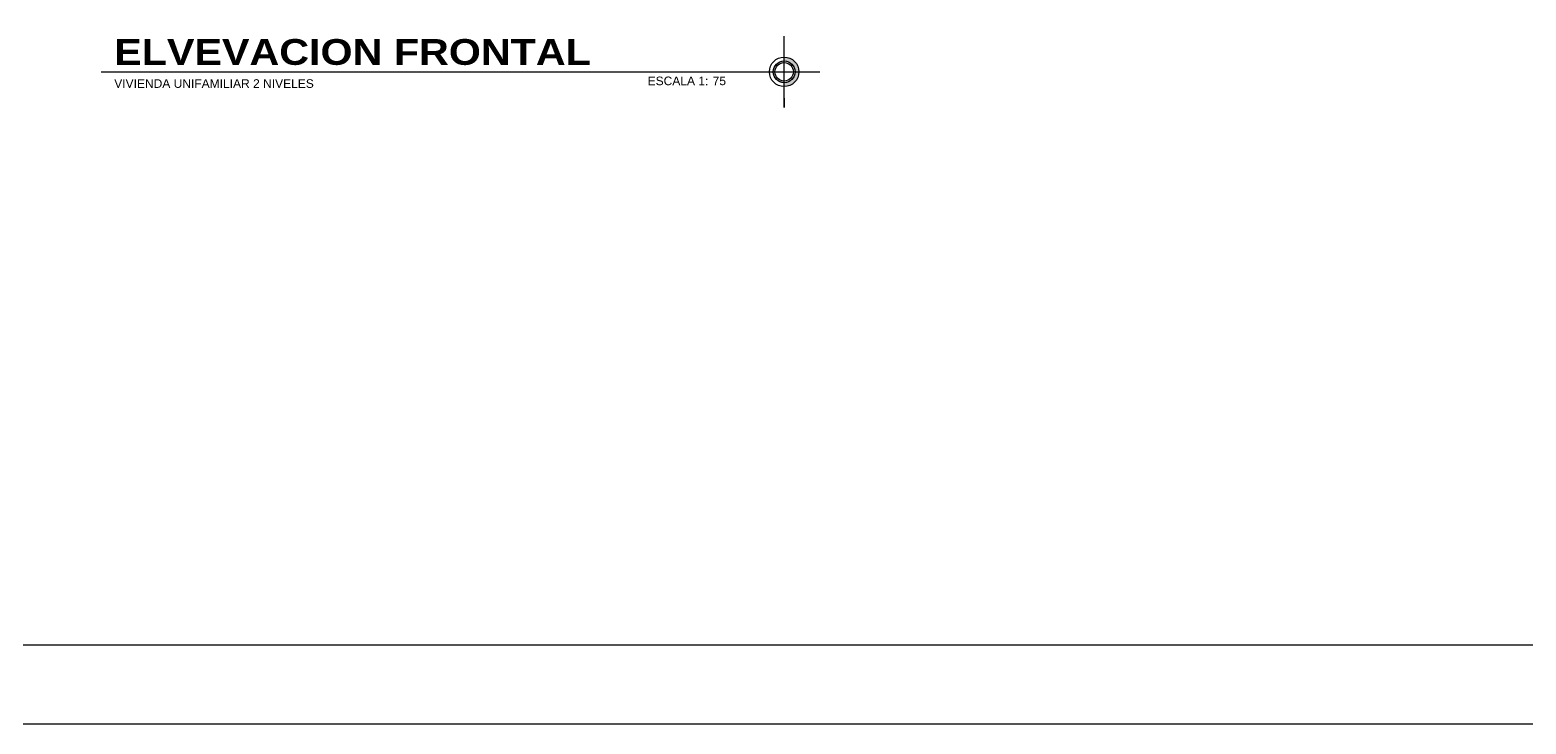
# Model space of a CAD drawing. Header units: inches. Extents: x -370 to 18, y -197 to 199.
# Drawn here: x -191.23 to -172.29, y 156.46 to 165.26 of the extents above; entities that cross this region are included whole.
import ezdxf

# ---------------------------------------------------------------- set-up
doc = ezdxf.new("R2010")
doc.units = ezdxf.units.IN
doc.header["$MEASUREMENT"] = 0
doc.layers.add('MUEBLES', color=7, linetype='Continuous')
doc.styles.add('1', font='arial.ttf')
doc.styles.add('2', font='')
doc.styles.get('2').set_extended_font_data('Arial Black')

# ---------------------------------------------------------------- blocks, each defined once
blk = doc.blocks.new('*U44')
h = blk.add_hatch(color=1)
h.paths.add_polyline_path([(15.635, 0), (15.676, 0, 0.414214), (15.89, -0.214), (15.89, -0.255, -0.414214)])
h.paths.add_polyline_path([(15.89, 0.255), (15.89, 0.214, 0.414214), (15.676, 0), (15.635, 0, -0.414214)])
h = blk.add_hatch(color=1)
h.paths.add_polyline_path([(15.89, 0.255), (15.89, 0.343, -0.414214), (16.233, 0), (16.145, 0, 0.414214)])
h.paths.add_polyline_path([(16.145, 0), (16.233, 0, -0.414214), (15.89, -0.343), (15.89, -0.255, 0.414214)])
at = {"color": 13}
for p, q in [((15.89, -0.83), (15.89, 0.83)), ((0, 0), (16.72, 0))]:
    blk.add_line(p, q, dxfattribs=at)
at = {"color": 5}
for p, q in [((15.89, 0.611), (15.89, 0.83)), ((0, 0), (0.218, 0)), ((16.501, 0), (16.72, 0)), ((15.89, -0.611), (15.89, -0.83))]:
    blk.add_line(p, q, dxfattribs=at)
at = {"color": 13}
for radius in [0.343, 0.255, 0.214]:
    blk.add_circle((15.89, 0), radius, dxfattribs=at)
at = {"color": 2, "linetype": 'Continuous', "style": '1'}
blk.add_text('ESCALA 1:', height=0.2, dxfattribs=at).set_placement((12.714, -0.311))
at = {"color": 1, "linetype": 'Continuous', "style": '2'}
blk.add_attdef('TITULO', (0.308, 0.162), '', height=0.6, dxfattribs=at)
at = {"color": 2, "linetype": 'Continuous', "style": '1'}
blk.add_attdef('DESCRIPCION', (0.308, -0.373), '', height=0.2, dxfattribs=at)
at = {"color": 2, "style": '1'}
blk.add_attdef('ESCALA', (14.227, -0.311), '', height=0.2, dxfattribs=at)

msp = doc.modelspace()

# ---------------------------------------------------------------- linework, layer by layer
at = {"layer": 'MUEBLES', "color": 1}
msp.add_lwpolyline([(-142.34345, 198.5134), (-142.34345, 156.4634), (-201.74345, 156.4634), (-201.74345, 198.5134)], close=True, dxfattribs=at)
at = {"layer": 'MUEBLES', "color": 6}
msp.add_lwpolyline([(-144.34345, 197.5134), (-144.34345, 157.4634), (-199.74345, 157.4634), (-199.74345, 197.5134)], close=True, dxfattribs=at)

# ---------------------------------------------------------------- block references
at = {"xscale": 0.5443817434956909, "yscale": 0.5443817434956909, "zscale": 0.5443817434956909}
msp.add_blockref('*U44', (-190.33369, 164.72569), dxfattribs=at).add_auto_attribs({'TITULO': 'ELVEVACION FRONTAL', 'DESCRIPCION': 'VIVIENDA UNIFAMILIAR 2 NIVELES', 'ESCALA': '75'})

doc.saveas('drawing.dxf')
